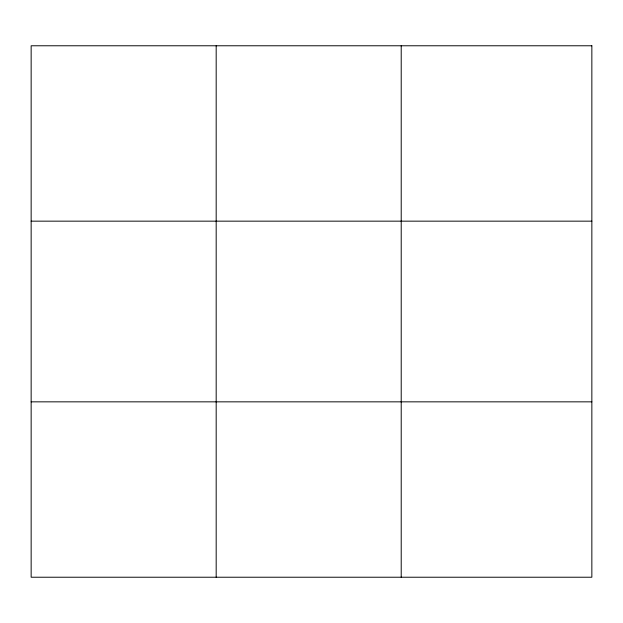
<?xml version="1.0" encoding="UTF-8"?>
<svg xmlns="http://www.w3.org/2000/svg" width="623" height="623" viewBox="0 0 623 623"><rect width="100%" height="100%" fill="white"/><g stroke="black" fill="none" stroke-linecap="round" stroke-linejoin="round"><path stroke-width="0.93" d="M216.181 45.775L216.181 577.225M401.212 45.775L401.212 577.225M31.15 221.157L591.85 221.157M31.15 401.843L591.85 401.843M591.85 45.775L591.85 577.225L31.15 577.225L31.15 45.775L591.85 45.775"/></g></svg>
